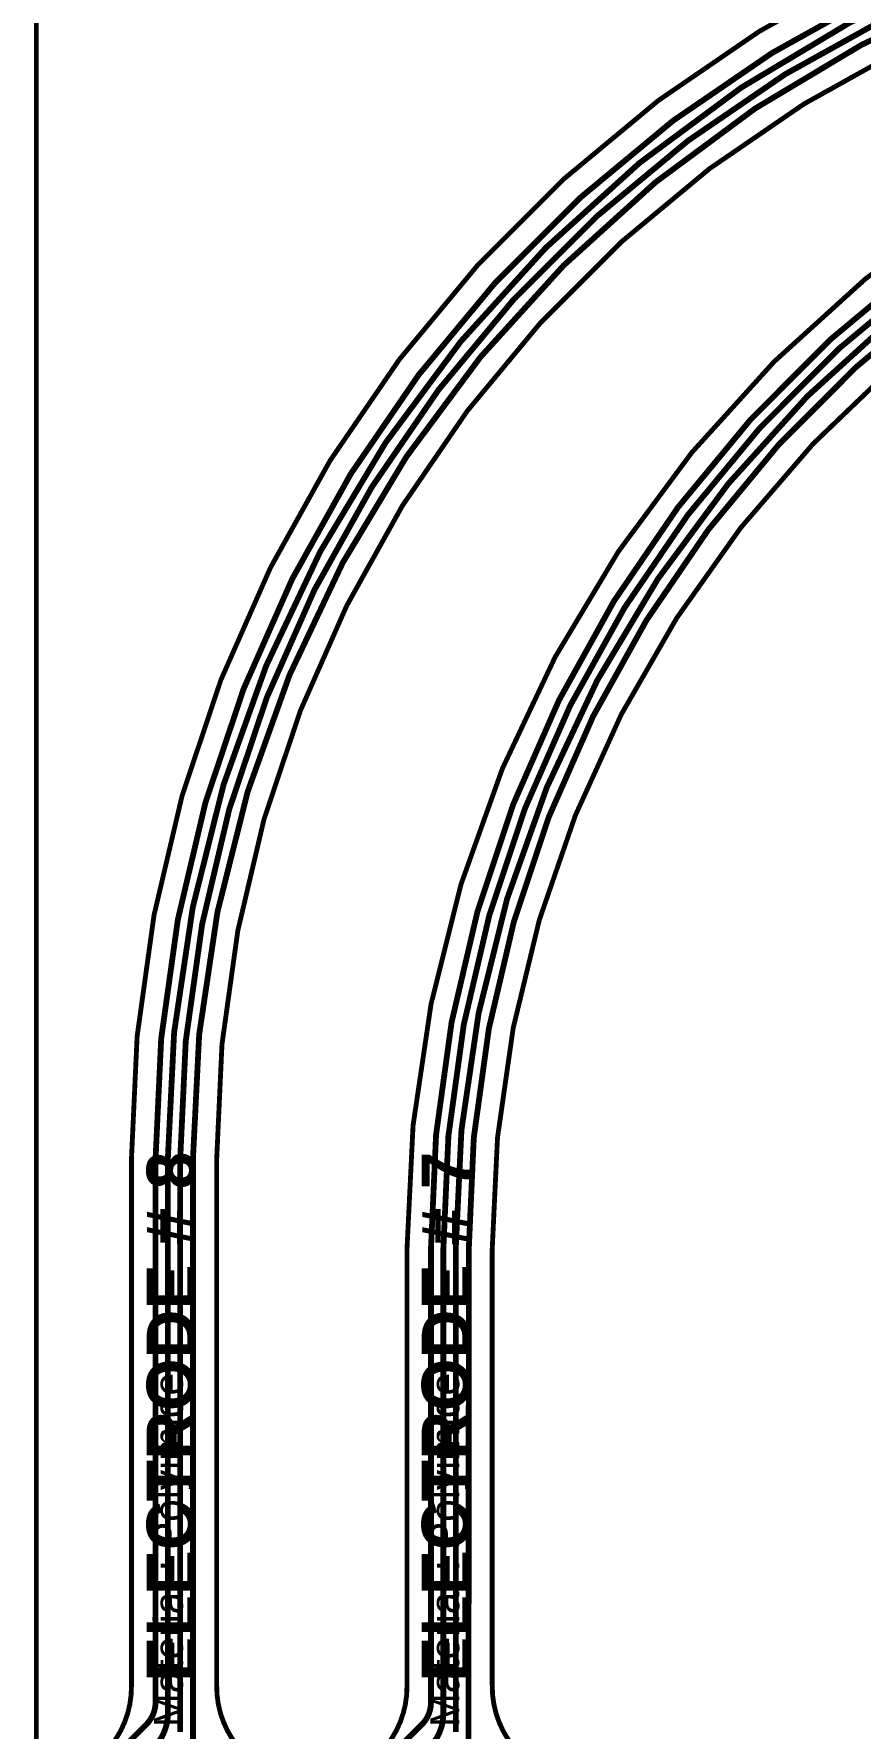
# Model space of a CAD drawing. Header units: inches. Extents: x -17 to 443, y -40 to 218.
# Drawn here: x -2.6 to 40.7, y 30.6 to 119.4 of the extents above; entities that cross this region are included whole.
import ezdxf

# ---------------------------------------------------------------- set-up
doc = ezdxf.new("R2010")
doc.units = ezdxf.units.IN
for name, color, linetype in [('Board Outline', 216, 'Continuous'), ('Bottom Layer', 5, 'Continuous'), ('Dimension', 6, 'Continuous'), ('Fabrication', 76, 'Continuous'), ('Top Overlay', 2, 'Continuous')]:
    doc.layers.add(name, color=color, linetype=linetype)
doc.styles.add('Arial', font='', dxfattribs={"height": 0.2})
doc.styles.add('Arial_Bold', font='', dxfattribs={"height": 0.2})
doc.styles.get('Arial').set_extended_font_data('Arial')
doc.styles.get('Arial_Bold').set_extended_font_data('Arial', bold=True)

msp = doc.modelspace()

# ---------------------------------------------------------------- linework, layer by layer
at = {"layer": 'Board Outline'}
for points in [[(2.47029732, 60.4223455, 0.127, 0.127, -0.4142195751567328), (71.99095584, 129.94157654, 0.127, 0.127, 0)], [(6.940295999999999, 60.4223455, 0.127, 0.127, -0.4142199883427267), (71.99095584, 125.47157786, 0.127, 0.127, 0)], [(16.92229788, 55.71695232, 0.127, 0.127, -0.4142090794588383), (82.68929614, 121.48495642, 0.127, 0.127, 0)], [(21.39229656, 55.71695232, 0.127, 0.127, -0.3988783474049679), (79.46506078, 116.93005062, 0.127, 0.127, 0)], [(2.47024906, 32.79238044, 0.127, 0.127, 0), (2.47029732, 60.4223455, 0.127, 0.127, 0)], [(6.940295999999999, 32.79236774, 0.127, 0.127, 0), (6.940295999999999, 60.4223455, 0.127, 0.127, 0)], [(16.92229788, 32.79238044, 0.127, 0.127, 0), (16.92229788, 55.71695232, 0.127, 0.127, 0)], [(21.39229656, 32.79236774, 0.127, 0.127, 0), (21.39229656, 55.71695232, 0.127, 0.127, 0)], [(2.46999252, 32.79238044, 0.127, 0.127, -0.2500687460615742), (0.30141672, 28.61523106, 0.127, 0.127, 0)], [(9.109189299999999, 28.61521836, 0.127, 0.127, -0.2500687460615744), (6.9406135, 32.79236774, 0.127, 0.127, 0)], [(16.92199308, 32.79238044, 0.127, 0.127, -0.2500687460615742), (14.75341728, 28.61523106, 0.127, 0.127, 0)], [(23.56118986, 28.61521836, 0.127, 0.127, -0.2500687460615744), (21.39261406, 32.79236774, 0.127, 0.127, 0)]]:
    msp.add_lwpolyline(points, format="xyseb", dxfattribs=at)
for points in [[(2.43854732, 60.4223455, 0.0635, 0.0635, 1), (2.50204732, 60.4223455, 0.0635, 0.0635, 1)], [(2.43854732, 60.4223455, 0.0635, 0.0635, 1), (2.50204732, 60.4223455, 0.0635, 0.0635, 1)], [(6.908546, 60.4223455, 0.0635, 0.0635, 1), (6.972046, 60.4223455, 0.0635, 0.0635, 1)], [(6.908546, 60.4223455, 0.0635, 0.0635, 1), (6.972046, 60.4223455, 0.0635, 0.0635, 1)], [(16.89054788, 55.71695232, 0.0635, 0.0635, 1), (16.95404788, 55.71695232, 0.0635, 0.0635, 1)], [(16.89054788, 55.71695232, 0.0635, 0.0635, 1), (16.95404788, 55.71695232, 0.0635, 0.0635, 1)], [(21.36054656, 55.71695232, 0.0635, 0.0635, 1), (21.42404656, 55.71695232, 0.0635, 0.0635, 1)], [(21.36054656, 55.71695232, 0.0635, 0.0635, 1), (21.42404656, 55.71695232, 0.0635, 0.0635, 1)], [(2.43824252, 32.79238044, 0.0635, 0.0635, 1), (2.50174252, 32.79238044, 0.0635, 0.0635, 1)], [(2.43849906, 32.79238044, 0.0635, 0.0635, 1), (2.50199906, 32.79238044, 0.0635, 0.0635, 1)], [(6.908546, 32.79236774, 0.0635, 0.0635, 1), (6.972046, 32.79236774, 0.0635, 0.0635, 1)], [(6.908863499999999, 32.79236774, 0.0635, 0.0635, 1), (6.972363499999999, 32.79236774, 0.0635, 0.0635, 1)], [(16.89024308, 32.79238044, 0.0635, 0.0635, 1), (16.95374308, 32.79238044, 0.0635, 0.0635, 1)], [(16.89054788, 32.79238044, 0.0635, 0.0635, 1), (16.95404788, 32.79238044, 0.0635, 0.0635, 1)], [(21.36054656, 32.79236774, 0.0635, 0.0635, 1), (21.42404656, 32.79236774, 0.0635, 0.0635, 1)], [(21.36086406, 32.79236774, 0.0635, 0.0635, 1), (21.42436406, 32.79236774, 0.0635, 0.0635, 1)]]:
    msp.add_lwpolyline(points, format="xyseb", close=True, dxfattribs=at)
at = {"layer": 'Bottom Layer'}
for points in [[(3.73421656, 60.4223455, 0.3048, 0.3048, -0.4142135623730951), (71.98706963999999, 128.59859218, 0.3048, 0.3048, 0)], [(4.37747156, 60.42499218, 0.3048, 0.3048, -0.4142135513537978), (71.98706963999999, 127.93818964, 0.3048, 0.3048, 0)], [(5.027470259999999, 60.42499218, 0.3048, 0.3048, -0.4142135734834939), (71.98706963999999, 127.27779218, 0.3048, 0.3048, 0)], [(5.697435899999999, 60.44492356, 0.3048, 0.3048, -0.4142135286851717), (71.98706456, 126.61738964, 0.3048, 0.3048, 0)], [(18.17946834, 55.72599218, 0.3048, 0.3048, -0.4142135739342706), (82.52806964, 120.26739218, 0.3048, 0.3048, 0)], [(18.82946958, 55.72599218, 0.3048, 0.3048, -0.4142135623897687), (82.52806964, 119.60698964, 0.3048, 0.3048, 0)], [(19.47947082, 55.73657382, 0.3048, 0.3048, -0.4142135505909564), (82.55346963999999, 118.94659218, 0.3048, 0.3048, 0)], [(20.16536988, 55.76198398, 0.3048, 0.3048, -0.4142135742870353), (82.52806964, 118.28618964, 0.3048, 0.3048, 0)], [(3.73421656, 31.93111978, 0.3048, 0.3048, 0), (3.73421656, 60.4223455, 0.3048, 0.3048, 0)], [(4.37747156, 31.33263736, 0.3048, 0.3048, 0), (4.37747156, 60.42499218, 0.3048, 0.3048, 0)], [(5.0274728, 30.36611402, 0.3048, 0.3048, 0), (5.0274728, 60.42499218, 0.3048, 0.3048, 0)], [(5.69743844, 29.72473608, 0.3048, 0.3048, 0), (5.69743844, 60.44492356, 0.3048, 0.3048, 0)], [(18.17947088, 31.914846, 0.3048, 0.3048, 0), (18.17947088, 55.72599218, 0.3048, 0.3048, 0)], [(18.82946958, 31.33264752, 0.3048, 0.3048, 0), (18.82946958, 55.72599218, 0.3048, 0.3048, 0)], [(19.47947082, 30.36612418, 0.3048, 0.3048, 0), (19.47947082, 55.73657382, 0.3048, 0.3048, 0)], [(20.149439, 33.95363795999999, 0.3048, 0.3048, 0), (20.16536988, 55.76112038, 0.3048, 0.3048, 0)], [(20.16536988, 55.76112038, 0.3048, 0.3048, 0), (20.16536988, 55.76198398, 0.3048, 0.3048, 0)], [(20.149439, 29.72474878, 0.3048, 0.3048, 0), (20.149439, 33.95363795999999, 0.3048, 0.3048, 0)], [(3.73421656, 31.93111978, 0.3048, 0.3048, -0.1818831727986659), (3.32004416, 30.8302152, 0.3048, 0.3048, 0)], [(18.17947088, 31.914846, 0.3048, 0.3048, -0.198912367379658), (17.6970182, 30.75010106, 0.3048, 0.3048, 0)], [(4.37747156, 31.33263736, 0.3048, 0.3048, -0.198912367379658), (3.63352334, 29.53658558, 0.3048, 0.3048, 0)], [(18.82946958, 31.33264752, 0.3048, 0.3048, -0.198912367379658), (18.08552136, 29.53659574, 0.3048, 0.3048, 0)], [(-0.4857622999999999, 27.01931096, 0.3048, 0.3048, 0), (3.24501764, 30.75008836, 0.3048, 0.3048, 0)], [(3.2492696, 30.7543581, 0.3048, 0.3048, -0.0009019536540214409), (3.24501764, 30.75008836, 0.3048, 0.3048, 0)], [(3.32004416, 30.8302152, 0.3048, 0.3048, -0.01553242601556449), (3.2492696, 30.7543581, 0.3048, 0.3048, 0)], [(13.96623826, 27.01932365999999, 0.3048, 0.3048, 0), (17.6970182, 30.75010106, 0.3048, 0.3048, 0)]]:
    msp.add_lwpolyline(points, format="xyseb", dxfattribs=at)
for points in [[(3.65801656, 60.4223455, 0.1524, 0.1524, 1), (3.81041656, 60.4223455, 0.1524, 0.1524, 1)], [(3.65801656, 60.4223455, 0.1524, 0.1524, 1), (3.81041656, 60.4223455, 0.1524, 0.1524, 1)], [(4.30127156, 60.42499218, 0.1524, 0.1524, 1), (4.45367156, 60.42499218, 0.1524, 0.1524, 1)], [(4.30127156, 60.42499218, 0.1524, 0.1524, 1), (4.45367156, 60.42499218, 0.1524, 0.1524, 1)], [(4.951270259999999, 60.42499218, 0.1524, 0.1524, 1), (5.103670259999999, 60.42499218, 0.1524, 0.1524, 1)], [(4.9512728, 60.42499218, 0.1524, 0.1524, 1), (5.1036728, 60.42499218, 0.1524, 0.1524, 1)], [(5.621235899999999, 60.44492356, 0.1524, 0.1524, 1), (5.773635899999999, 60.44492356, 0.1524, 0.1524, 1)], [(5.62123844, 60.44492356, 0.1524, 0.1524, 1), (5.77363844, 60.44492356, 0.1524, 0.1524, 1)], [(18.10326834, 55.72599218, 0.1524, 0.1524, 1), (18.25566834, 55.72599218, 0.1524, 0.1524, 1)], [(18.10327088, 55.72599218, 0.1524, 0.1524, 1), (18.25567088, 55.72599218, 0.1524, 0.1524, 1)], [(18.75326958, 55.72599218, 0.1524, 0.1524, 1), (18.90566958, 55.72599218, 0.1524, 0.1524, 1)], [(18.75326958, 55.72599218, 0.1524, 0.1524, 1), (18.90566958, 55.72599218, 0.1524, 0.1524, 1)], [(19.40327082, 55.73657382, 0.1524, 0.1524, 1), (19.55567082, 55.73657382, 0.1524, 0.1524, 1)], [(19.40327082, 55.73657382, 0.1524, 0.1524, 1), (19.55567082, 55.73657382, 0.1524, 0.1524, 1)], [(20.08916988, 55.76198398, 0.1524, 0.1524, 1), (20.24156988, 55.76198398, 0.1524, 0.1524, 1)], [(20.08916988, 55.76198398, 0.1524, 0.1524, 1), (20.24156988, 55.76198398, 0.1524, 0.1524, 1)], [(20.08916988, 55.76112038, 0.1524, 0.1524, 1), (20.24156988, 55.76112038, 0.1524, 0.1524, 1)], [(20.08916988, 55.76112038, 0.1524, 0.1524, 1), (20.24156988, 55.76112038, 0.1524, 0.1524, 1)], [(20.073239, 33.95363795999999, 0.1524, 0.1524, 1), (20.225639, 33.95363795999999, 0.1524, 0.1524, 1)], [(20.073239, 33.95363795999999, 0.1524, 0.1524, 1), (20.225639, 33.95363795999999, 0.1524, 0.1524, 1)], [(3.65801656, 31.93111978, 0.1524, 0.1524, 1), (3.81041656, 31.93111978, 0.1524, 0.1524, 1)], [(3.65801656, 31.93111978, 0.1524, 0.1524, 1), (3.81041656, 31.93111978, 0.1524, 0.1524, 1)], [(18.10327088, 31.914846, 0.1524, 0.1524, 1), (18.25567088, 31.914846, 0.1524, 0.1524, 1)], [(18.10327088, 31.914846, 0.1524, 0.1524, 1), (18.25567088, 31.914846, 0.1524, 0.1524, 1)], [(4.30127156, 31.33263736, 0.1524, 0.1524, 1), (4.45367156, 31.33263736, 0.1524, 0.1524, 1)], [(4.30127156, 31.33263736, 0.1524, 0.1524, 1), (4.45367156, 31.33263736, 0.1524, 0.1524, 1)], [(18.75326958, 31.33264752, 0.1524, 0.1524, 1), (18.90566958, 31.33264752, 0.1524, 0.1524, 1)], [(18.75326958, 31.33264752, 0.1524, 0.1524, 1), (18.90566958, 31.33264752, 0.1524, 0.1524, 1)], [(3.16881764, 30.75008836, 0.1524, 0.1524, 1), (3.32121764, 30.75008836, 0.1524, 0.1524, 1)], [(3.16881764, 30.75008836, 0.1524, 0.1524, 1), (3.32121764, 30.75008836, 0.1524, 0.1524, 1)], [(3.1730696, 30.7543581, 0.1524, 0.1524, 1), (3.3254696, 30.7543581, 0.1524, 0.1524, 1)], [(3.1730696, 30.7543581, 0.1524, 0.1524, 1), (3.3254696, 30.7543581, 0.1524, 0.1524, 1)], [(3.24384416, 30.8302152, 0.1524, 0.1524, 1), (3.39624416, 30.8302152, 0.1524, 0.1524, 1)], [(3.24384416, 30.8302152, 0.1524, 0.1524, 1), (3.39624416, 30.8302152, 0.1524, 0.1524, 1)], [(17.6208182, 30.75010106, 0.1524, 0.1524, 1), (17.7732182, 30.75010106, 0.1524, 0.1524, 1)], [(17.6208182, 30.75010106, 0.1524, 0.1524, 1), (17.7732182, 30.75010106, 0.1524, 0.1524, 1)]]:
    msp.add_lwpolyline(points, format="xyseb", close=True, dxfattribs=at)
at = {"layer": 'Dimension'}
msp.add_lwpolyline([(-2.52168152, 17.06951628, 0.254, 0.254, 0), (-2.52168152, 192.48185278, 0.254, 0.254, 0)], format="xyseb", dxfattribs=at)
at = {"layer": 'Fabrication'}
for points in [[(2.47029732, 60.4223455, 0.254, 0.254, -0.4142195751567328), (71.99095584, 129.94157654, 0.254, 0.254, 0)], [(6.940295999999999, 60.4223455, 0.254, 0.254, -0.4142199883427267), (71.99095584, 125.47157786, 0.254, 0.254, 0)], [(16.92229788, 55.71695232, 0.254, 0.254, -0.4142090794588383), (82.68929614, 121.48495642, 0.254, 0.254, 0)], [(21.39229656, 55.71695232, 0.254, 0.254, -0.3988783474049679), (79.46506078, 116.93005062, 0.254, 0.254, 0)], [(2.47024906, 32.79238044, 0.254, 0.254, 0), (2.47029732, 60.4223455, 0.254, 0.254, 0)], [(6.940295999999999, 32.79236774, 0.254, 0.254, 0), (6.940295999999999, 60.4223455, 0.254, 0.254, 0)], [(16.92229788, 32.79238044, 0.254, 0.254, 0), (16.92229788, 55.71695232, 0.254, 0.254, 0)], [(21.39229656, 32.79236774, 0.254, 0.254, 0), (21.39229656, 55.71695232, 0.254, 0.254, 0)], [(2.46999252, 32.79238044, 0.254, 0.254, -0.2500687460615742), (0.30141672, 28.61523106, 0.254, 0.254, 0)], [(9.109189299999999, 28.61521836, 0.254, 0.254, -0.2500687460615744), (6.9406135, 32.79236774, 0.254, 0.254, 0)], [(16.92199308, 32.79238044, 0.254, 0.254, -0.2500687460615742), (14.75341728, 28.61523106, 0.254, 0.254, 0)], [(23.56118986, 28.61521836, 0.254, 0.254, -0.2500687460615744), (21.39261406, 32.79236774, 0.254, 0.254, 0)]]:
    msp.add_lwpolyline(points, format="xyseb", dxfattribs=at)
for points in [[(2.40679732, 60.4223455, 0.127, 0.127, 1), (2.53379732, 60.4223455, 0.127, 0.127, 1)], [(2.40679732, 60.4223455, 0.127, 0.127, 1), (2.53379732, 60.4223455, 0.127, 0.127, 1)], [(6.876795999999999, 60.4223455, 0.127, 0.127, 1), (7.003795999999999, 60.4223455, 0.127, 0.127, 1)], [(6.876795999999999, 60.4223455, 0.127, 0.127, 1), (7.003795999999999, 60.4223455, 0.127, 0.127, 1)], [(16.85879788, 55.71695232, 0.127, 0.127, 1), (16.98579788, 55.71695232, 0.127, 0.127, 1)], [(16.85879788, 55.71695232, 0.127, 0.127, 1), (16.98579788, 55.71695232, 0.127, 0.127, 1)], [(21.32879656, 55.71695232, 0.127, 0.127, 1), (21.45579656, 55.71695232, 0.127, 0.127, 1)], [(21.32879656, 55.71695232, 0.127, 0.127, 1), (21.45579656, 55.71695232, 0.127, 0.127, 1)], [(2.40649252, 32.79238044, 0.127, 0.127, 1), (2.53349252, 32.79238044, 0.127, 0.127, 1)], [(2.40674906, 32.79238044, 0.127, 0.127, 1), (2.53374906, 32.79238044, 0.127, 0.127, 1)], [(6.876795999999999, 32.79236774, 0.127, 0.127, 1), (7.003795999999999, 32.79236774, 0.127, 0.127, 1)], [(6.8771135, 32.79236774, 0.127, 0.127, 1), (7.0041135, 32.79236774, 0.127, 0.127, 1)], [(16.85849308, 32.79238044, 0.127, 0.127, 1), (16.98549308, 32.79238044, 0.127, 0.127, 1)], [(16.85879788, 32.79238044, 0.127, 0.127, 1), (16.98579788, 32.79238044, 0.127, 0.127, 1)], [(21.32879656, 32.79236774, 0.127, 0.127, 1), (21.45579656, 32.79236774, 0.127, 0.127, 1)], [(21.32911406, 32.79236774, 0.127, 0.127, 1), (21.45611406, 32.79236774, 0.127, 0.127, 1)]]:
    msp.add_lwpolyline(points, format="xyseb", close=True, dxfattribs=at)

# ---------------------------------------------------------------- texts
at = {"layer": 'Fabrication', "style": 'Arial'}
for p in [(5.172222319999999, 30.61901674), (19.66113416, 30.61901674)]:
    msp.add_text('Material : Polyimide', height=1.524, rotation=90, dxfattribs=at).set_placement(p)
at = {"layer": 'Top Overlay', "style": 'Arial_Bold'}
for s, p in [('ELECTRODE # 8', (5.806219019999999, 32.99648467999999)), ('ELECTRODE # 7', (20.23341902, 32.99648467999999))]:
    msp.add_text(s, height=2.54, rotation=90, dxfattribs=at).set_placement(p)

doc.saveas('drawing.dxf')
